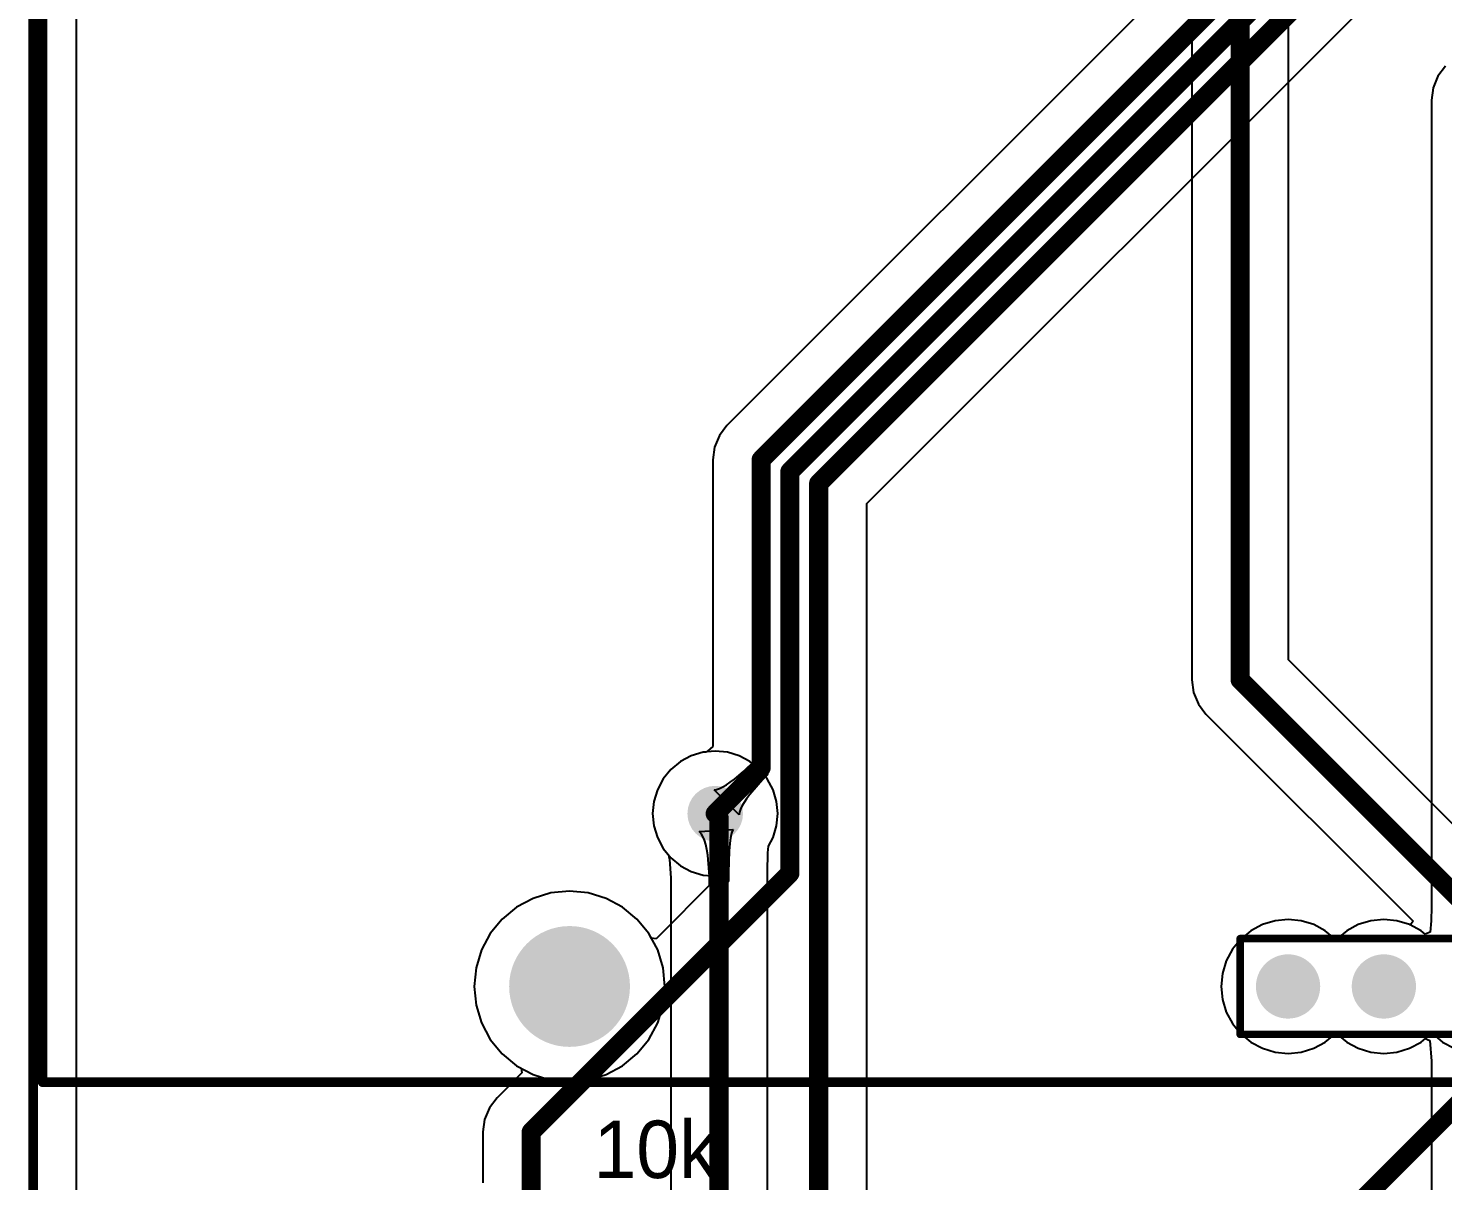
# Model space of a CAD drawing. Header units: millimetres. Extents: x 0 to 190, y 0 to 100.
# Drawn here: x -0.13 to 37.37, y 33.2 to 63.76 of the extents above; entities that cross this region are included whole.
import ezdxf

# ---------------------------------------------------------------- set-up
doc = ezdxf.new("R2010")
doc.units = ezdxf.units.MM
for name, color, linetype in [('BottomLayer', 5, 'Continuous'), ('BottomSolder', 6, 'Continuous'), ('KeepOutLayer', 6, 'Continuous'), ('Mechanical1', 6, 'Continuous'), ('MultiLayer', 9, 'Continuous'), ('PadHoleLayer', 156, 'Continuous'), ('TopLayer', 1, 'Continuous'), ('TopOverlay', 2, 'Continuous'), ('TopSolder', 216, 'Continuous'), ('ViaHoleLayer', 16, 'Continuous')]:
    doc.layers.add(name, color=color, linetype=linetype)

msp = doc.modelspace()

# ---------------------------------------------------------------- hatches: boundary and pattern name
at = {"layer": 'BottomLayer'}
h = msp.add_hatch(color=5, dxfattribs=at)
edge = h.paths.add_edge_path()
edge.add_arc((18.086, 42.936), 0.635, 0, 360)
h = msp.add_hatch(color=5, dxfattribs=at)
edge = h.paths.add_edge_path()
edge.add_arc((14.224, 38.354), 1.5, 0, 360)
h = msp.add_hatch(color=5, dxfattribs=at)
edge = h.paths.add_edge_path()
edge.add_arc((33.274, 38.354), 0.75, 0, 360)
h = msp.add_hatch(color=5, dxfattribs=at)
edge = h.paths.add_edge_path()
edge.add_arc((35.814, 38.354), 0.75, 0, 360)
at = {"layer": 'BottomSolder'}
h = msp.add_hatch(color=6, dxfattribs=at)
edge = h.paths.add_edge_path()
edge.add_arc((18.086, 42.936), 0.737, 0, 360)
h = msp.add_hatch(color=6, dxfattribs=at)
edge = h.paths.add_edge_path()
edge.add_arc((14.224, 38.354), 1.602, 0, 360)
h = msp.add_hatch(color=6, dxfattribs=at)
edge = h.paths.add_edge_path()
edge.add_arc((33.274, 38.354), 0.852, 0, 360)
h = msp.add_hatch(color=6, dxfattribs=at)
edge = h.paths.add_edge_path()
edge.add_arc((35.814, 38.354), 0.852, 0, 360)
at = {"layer": 'MultiLayer'}
h = msp.add_hatch(color=9, dxfattribs=at)
edge = h.paths.add_edge_path()
edge.add_arc((33.274, 38.354), 0.75, 0, 360)
h = msp.add_hatch(color=9, dxfattribs=at)
edge = h.paths.add_edge_path()
edge.add_arc((35.814, 38.354), 0.75, 0, 360)
at = {"layer": 'PadHoleLayer'}
h = msp.add_hatch(color=156, dxfattribs=at)
edge = h.paths.add_edge_path()
edge.add_arc((33.274, 38.354), 0.45, 0, 360)
h = msp.add_hatch(color=156, dxfattribs=at)
edge = h.paths.add_edge_path()
edge.add_arc((35.814, 38.354), 0.45, 0, 360)
at = {"layer": 'TopLayer'}
h = msp.add_hatch(color=1, dxfattribs=at)
edge = h.paths.add_edge_path()
edge.add_arc((18.086, 42.936), 0.635, 0, 360)
h = msp.add_hatch(color=1, dxfattribs=at)
edge = h.paths.add_edge_path()
edge.add_arc((14.224, 38.354), 1.5, 0, 360)
h = msp.add_hatch(color=1, dxfattribs=at)
edge = h.paths.add_edge_path()
edge.add_arc((33.274, 38.354), 0.75, 0, 360)
h = msp.add_hatch(color=1, dxfattribs=at)
edge = h.paths.add_edge_path()
edge.add_arc((35.814, 38.354), 0.75, 0, 360)
at = {"layer": 'TopSolder'}
h = msp.add_hatch(color=216, dxfattribs=at)
edge = h.paths.add_edge_path()
edge.add_arc((18.086, 42.936), 0.737, 0, 360)
h = msp.add_hatch(color=216, dxfattribs=at)
edge = h.paths.add_edge_path()
edge.add_arc((14.224, 38.354), 1.602, 0, 360)
h = msp.add_hatch(color=216, dxfattribs=at)
edge = h.paths.add_edge_path()
edge.add_arc((33.274, 38.354), 0.852, 0, 360)
h = msp.add_hatch(color=216, dxfattribs=at)
edge = h.paths.add_edge_path()
edge.add_arc((35.814, 38.354), 0.852, 0, 360)
at = {"layer": 'ViaHoleLayer'}
h = msp.add_hatch(color=16, dxfattribs=at)
edge = h.paths.add_edge_path()
edge.add_arc((18.086, 42.936), 0.356, 0, 360)
h = msp.add_hatch(color=16, dxfattribs=at)
edge = h.paths.add_edge_path()
edge.add_arc((14.224, 38.354), 1.5, 0, 360)

# ---------------------------------------------------------------- linework, layer by layer
at = {"layer": 'BottomLayer'}
for p, q in [((1.153, 1.175), (1.153, 98.923)), ((22.109, 51.158), (42.568, 71.617)), ((33.263, 68.091), (18.398, 53.226)), ((37.448, 62.755), (37.245, 62.489)), ((37.245, 62.489), (37.117, 62.181)), ((37.117, 62.181), (37.073, 61.849)), ((37.073, 61.849), (37.073, 40.469)), ((18.195, 52.961), (18.067, 52.652)), ((18.398, 53.226), (18.195, 52.961)), ((18.067, 52.652), (18.023, 52.32)), ((18.023, 52.32), (18.023, 44.712)), ((22.109, 32.611), (22.109, 51.158)), ((17.953, 44.652), (17.889, 44.603)), ((18.023, 44.712), (17.953, 44.652)), ((17.164, 44.315), (16.913, 44.109)), ((17.451, 44.468), (17.164, 44.315)), ((17.762, 44.563), (17.451, 44.468)), ((17.839, 44.57), (17.762, 44.563)), ((17.889, 44.603), (17.839, 44.57)), ((18.842, 44.063), (19.124, 44.333)), ((19.124, 44.333), (19.484, 43.974)), ((16.913, 44.109), (16.707, 43.857)), ((18.594, 43.852), (18.842, 44.063)), ((19.484, 43.974), (19.341, 43.829)), ((16.553, 43.57), (16.459, 43.259)), ((16.707, 43.857), (16.553, 43.57)), ((18.056, 43.57), (18.124, 43.58)), ((18.72, 42.905), (18.056, 43.57)), ((18.124, 43.58), (18.201, 43.605)), ((18.201, 43.605), (18.287, 43.645)), ((18.287, 43.645), (18.381, 43.699)), ((18.381, 43.699), (18.483, 43.768)), ((18.483, 43.768), (18.594, 43.852)), ((19.341, 43.829), (19.002, 43.444)), ((16.459, 43.259), (16.427, 42.936)), ((18.795, 43.136), (18.756, 43.051)), ((18.85, 43.23), (18.795, 43.136)), ((18.919, 43.333), (18.85, 43.23)), ((19.002, 43.444), (18.919, 43.333)), ((16.427, 42.936), (16.459, 42.612)), ((18.731, 42.974), (18.72, 42.905)), ((18.756, 43.051), (18.731, 42.974)), ((16.459, 42.612), (16.553, 42.301)), ((16.553, 42.301), (16.707, 42.014)), ((16.707, 42.014), (16.913, 41.762)), ((16.913, 41.762), (17.164, 41.556)), ((17.164, 41.556), (17.451, 41.403)), ((17.451, 41.403), (17.762, 41.308)), ((17.762, 41.308), (18.003, 41.285)), ((18.003, 41.285), (18.051, 41.152)), ((14.224, 40.882), (13.731, 40.834)), ((14.717, 40.834), (14.224, 40.882)), ((18.051, 41.152), (16.517, 39.618)), ((13.257, 40.69), (12.819, 40.456)), ((13.731, 40.834), (13.257, 40.69)), ((15.191, 40.69), (14.717, 40.834)), ((15.629, 40.456), (15.191, 40.69)), ((12.436, 40.142), (12.122, 39.759)), ((12.819, 40.456), (12.436, 40.142)), ((16.012, 40.142), (15.629, 40.456)), ((16.326, 39.759), (16.012, 40.142)), ((33.274, 40.129), (32.928, 40.094)), ((33.62, 40.094), (33.274, 40.129)), ((35.814, 40.129), (35.468, 40.094)), ((36.16, 40.094), (35.814, 40.129)), ((37.073, 40.469), (37.065, 40.096)), ((12.122, 39.759), (11.888, 39.321)), ((16.391, 39.637), (16.326, 39.759)), ((32.288, 39.829), (32.019, 39.609)), ((32.595, 39.993), (32.288, 39.829)), ((32.928, 40.094), (32.595, 39.993)), ((33.953, 39.993), (33.62, 40.094)), ((34.26, 39.829), (33.953, 39.993)), ((34.449, 39.674), (34.26, 39.829)), ((34.828, 39.829), (34.639, 39.674)), ((35.135, 39.993), (34.828, 39.829)), ((35.468, 40.094), (35.135, 39.993)), ((36.493, 39.993), (36.16, 40.094)), ((36.8, 39.829), (36.493, 39.993)), ((36.911, 39.739), (36.8, 39.829)), ((37.042, 39.795), (36.911, 39.739)), ((37.065, 40.096), (37.042, 39.795)), ((16.517, 39.618), (16.391, 39.637)), ((32.019, 39.609), (31.799, 39.34)), ((34.544, 39.618), (34.449, 39.674)), ((34.639, 39.674), (34.544, 39.618)), ((11.888, 39.321), (11.744, 38.847)), ((31.635, 39.033), (31.534, 38.7)), ((31.799, 39.34), (31.635, 39.033)), ((11.744, 38.847), (11.696, 38.354)), ((31.534, 38.7), (31.499, 38.354)), ((11.696, 38.354), (11.744, 37.861)), ((31.499, 38.354), (31.534, 38.008)), ((31.534, 38.008), (31.635, 37.675)), ((11.744, 37.861), (11.888, 37.387)), ((31.635, 37.675), (31.799, 37.368)), ((11.888, 37.387), (12.122, 36.949)), ((31.799, 37.368), (32.019, 37.099)), ((12.122, 36.949), (12.436, 36.566)), ((32.019, 37.099), (32.288, 36.879)), ((32.288, 36.879), (32.595, 36.715)), ((33.953, 36.715), (34.26, 36.879)), ((34.26, 36.879), (34.449, 37.034)), ((34.449, 37.034), (34.544, 37.09)), ((34.544, 37.09), (34.639, 37.034)), ((34.639, 37.034), (34.828, 36.879)), ((34.828, 36.879), (35.135, 36.715)), ((36.493, 36.715), (36.8, 36.879)), ((36.8, 36.879), (36.989, 37.034)), ((36.989, 37.034), (37.084, 37.09)), ((37.084, 37.09), (37.179, 37.034)), ((37.179, 37.034), (37.368, 36.879)), ((37.368, 36.879), (37.675, 36.715)), ((12.436, 36.566), (12.819, 36.252)), ((32.595, 36.715), (32.928, 36.614)), ((32.928, 36.614), (33.274, 36.579)), ((33.274, 36.579), (33.62, 36.614)), ((33.62, 36.614), (33.953, 36.715)), ((35.135, 36.715), (35.468, 36.614)), ((35.468, 36.614), (35.814, 36.579)), ((35.814, 36.579), (36.16, 36.614)), ((36.16, 36.614), (36.493, 36.715)), ((12.96, 36.061), (12.302, 35.404)), ((12.819, 36.252), (12.941, 36.187)), ((12.941, 36.187), (12.96, 36.061)), ((12.302, 35.404), (12.099, 35.139)), ((12.099, 35.139), (11.971, 34.83)), ((11.971, 34.83), (11.927, 34.498)), ((11.927, 34.498), (11.927, 33.147))]:
    msp.add_line(p, q, dxfattribs=at)
at = {"layer": 'BottomLayer', "const_width": 0.508}
for points in [[(20.066, 52.005), (42.483, 74.422)], [(20.828, 51.689), (42.037, 72.898)], [(19.304, 52.32), (34.544, 67.56)], [(19.304, 44.154), (19.304, 52.32)], [(20.066, 41.356), (20.066, 52.005)], [(20.828, 30.861), (20.828, 51.689)], [(18.086, 42.936), (19.304, 44.154)], [(13.208, 34.498), (20.066, 41.356)], [(31.397, 28.857), (40.005, 37.465)], [(13.208, 30.861), (13.208, 34.498)]]:
    msp.add_lwpolyline(points, dxfattribs=at)
at = {"layer": 'BottomLayer', "const_width": 0.254}
for points in [[(19.177, 52.32, 1), (19.431, 52.32, 1)], [(19.177, 52.32, 1), (19.431, 52.32, 1)], [(19.939, 52.005, 1), (20.193, 52.005, 1)], [(19.939, 52.005, 1), (20.193, 52.005, 1)], [(20.701, 51.689, 1), (20.955, 51.689, 1)], [(20.701, 51.689, 1), (20.955, 51.689, 1)], [(19.177, 44.154, 1), (19.431, 44.154, 1)], [(19.177, 44.154, 1), (19.431, 44.154, 1)], [(17.959, 42.936, 1), (18.213, 42.936, 1)], [(19.939, 41.356, 1), (20.193, 41.356, 1)], [(19.939, 41.356, 1), (20.193, 41.356, 1)], [(13.081, 34.498, 1), (13.335, 34.498, 1)], [(13.081, 34.498, 1), (13.335, 34.498, 1)]]:
    msp.add_lwpolyline(points, format="xyb", close=True, dxfattribs=at)
at = {"layer": 'KeepOutLayer', "const_width": 0.254}
msp.add_lwpolyline([(0, 0), (0, 100.076)], dxfattribs=at)
at = {"layer": 'Mechanical1', "const_width": 0.254}
for points in [[(0.254, 37.454), (0.254, 89.154)], [(0.254, 35.814), (0.254, 37.454)], [(0.254, 35.814), (1.894, 35.814)], [(1.894, 35.814), (99.314, 35.814)]]:
    msp.add_lwpolyline(points, dxfattribs=at)
at = {"layer": 'Mechanical1', "const_width": 0.127}
for points in [[(0.191, 37.454, 1), (0.318, 37.454, 1)], [(0.191, 37.454, 1), (0.318, 37.454, 1)], [(0.191, 35.814, 1), (0.318, 35.814, 1)], [(0.191, 35.814, 1), (0.318, 35.814, 1)], [(1.83, 35.814, 1), (1.957, 35.814, 1)], [(1.83, 35.814, 1), (1.957, 35.814, 1)]]:
    msp.add_lwpolyline(points, format="xyb", close=True, dxfattribs=at)
at = {"layer": 'TopLayer'}
for p, q in [((1.153, 1.175), (1.153, 98.923)), ((30.723, 84.615), (30.723, 46.483)), ((33.285, 47.014), (33.285, 84.499)), ((40.518, 39.781), (33.285, 47.014)), ((30.723, 46.483), (30.767, 46.152)), ((30.767, 46.152), (30.895, 45.843)), ((30.895, 45.843), (31.098, 45.577)), ((31.098, 45.577), (36.59, 40.086)), ((17.164, 44.315), (16.913, 44.109)), ((17.451, 44.468), (17.164, 44.315)), ((17.762, 44.563), (17.451, 44.468)), ((18.086, 44.595), (17.762, 44.563)), ((18.41, 44.563), (18.086, 44.595)), ((18.721, 44.468), (18.41, 44.563)), ((19.008, 44.315), (18.721, 44.468)), ((19.259, 44.109), (19.008, 44.315)), ((16.913, 44.109), (16.707, 43.857)), ((19.465, 43.857), (19.259, 44.109)), ((16.553, 43.57), (16.459, 43.259)), ((16.707, 43.857), (16.553, 43.57)), ((19.619, 43.57), (19.465, 43.857)), ((19.713, 43.259), (19.619, 43.57)), ((16.459, 43.259), (16.427, 42.936)), ((19.745, 42.936), (19.713, 43.259)), ((16.427, 42.936), (16.459, 42.612)), ((19.713, 42.612), (19.745, 42.936)), ((16.459, 42.612), (16.553, 42.301)), ((17.66, 42.464), (18.559, 42.512)), ((17.712, 42.406), (17.66, 42.464)), ((17.759, 42.329), (17.712, 42.406)), ((18.517, 42.415), (18.499, 42.333)), ((18.537, 42.475), (18.517, 42.415)), ((18.559, 42.512), (18.537, 42.475)), ((19.619, 42.301), (19.713, 42.612)), ((16.553, 42.301), (16.707, 42.014)), ((16.707, 42.014), (16.847, 41.843)), ((17.799, 42.234), (17.759, 42.329)), ((17.835, 42.12), (17.799, 42.234)), ((17.865, 41.987), (17.835, 42.12)), ((18.484, 42.229), (18.46, 41.954)), ((18.499, 42.333), (18.484, 42.229)), ((19.483, 41.895), (19.499, 42.077)), ((19.499, 42.077), (19.619, 42.301)), ((16.847, 41.843), (16.858, 41.792)), ((16.858, 41.792), (16.871, 41.717)), ((16.871, 41.717), (16.906, 41.23)), ((17.889, 41.837), (17.865, 41.987)), ((17.93, 41.274), (17.889, 41.837)), ((18.46, 41.954), (18.442, 41.376)), ((19.468, 41.393), (19.483, 41.895)), ((17.933, 41.049), (17.93, 41.274)), ((18.442, 41.376), (18.441, 41.139)), ((19.468, 32.714), (19.468, 41.393)), ((14.224, 40.882), (13.731, 40.834)), ((14.717, 40.834), (14.224, 40.882)), ((16.906, 41.23), (16.906, 41.223)), ((16.906, 41.223), (16.906, 32.867)), ((18.441, 41.139), (17.933, 41.049)), ((13.257, 40.69), (12.819, 40.456)), ((13.731, 40.834), (13.257, 40.69)), ((15.191, 40.69), (14.717, 40.834)), ((15.629, 40.456), (15.191, 40.69)), ((12.436, 40.142), (12.122, 39.759)), ((12.819, 40.456), (12.436, 40.142)), ((16.012, 40.142), (15.629, 40.456)), ((16.326, 39.759), (16.012, 40.142)), ((33.274, 40.129), (32.928, 40.094)), ((33.62, 40.094), (33.274, 40.129)), ((35.814, 40.129), (35.468, 40.094)), ((36.16, 40.094), (35.814, 40.129)), ((12.122, 39.759), (11.888, 39.321)), ((16.56, 39.321), (16.326, 39.759)), ((32.288, 39.829), (32.019, 39.609)), ((32.595, 39.993), (32.288, 39.829)), ((32.928, 40.094), (32.595, 39.993)), ((33.953, 39.993), (33.62, 40.094)), ((34.26, 39.829), (33.953, 39.993)), ((34.449, 39.674), (34.26, 39.829)), ((34.828, 39.829), (34.639, 39.674)), ((35.135, 39.993), (34.828, 39.829)), ((35.468, 40.094), (35.135, 39.993)), ((36.493, 39.993), (36.16, 40.094)), ((36.513, 39.983), (36.493, 39.993)), ((36.59, 40.086), (36.513, 39.983)), ((32.019, 39.609), (31.799, 39.34)), ((34.544, 39.618), (34.449, 39.674)), ((34.639, 39.674), (34.544, 39.618)), ((11.888, 39.321), (11.744, 38.847)), ((16.704, 38.847), (16.56, 39.321)), ((31.635, 39.033), (31.534, 38.7)), ((31.799, 39.34), (31.635, 39.033)), ((11.744, 38.847), (11.696, 38.354)), ((16.752, 38.354), (16.704, 38.847)), ((31.534, 38.7), (31.499, 38.354)), ((11.696, 38.354), (11.744, 37.861)), ((16.704, 37.861), (16.752, 38.354)), ((31.499, 38.354), (31.534, 38.008)), ((31.534, 38.008), (31.635, 37.675)), ((11.744, 37.861), (11.888, 37.387)), ((16.56, 37.387), (16.704, 37.861)), ((31.635, 37.675), (31.799, 37.368)), ((11.888, 37.387), (12.122, 36.949)), ((16.326, 36.949), (16.56, 37.387)), ((31.799, 37.368), (32.019, 37.099)), ((12.122, 36.949), (12.436, 36.566)), ((16.012, 36.566), (16.326, 36.949)), ((32.019, 37.099), (32.288, 36.879)), ((32.288, 36.879), (32.595, 36.715)), ((33.953, 36.715), (34.26, 36.879)), ((34.26, 36.879), (34.449, 37.034)), ((34.449, 37.034), (34.544, 37.09)), ((34.544, 37.09), (34.639, 37.034)), ((34.639, 37.034), (34.828, 36.879)), ((34.828, 36.879), (35.135, 36.715)), ((36.493, 36.715), (36.8, 36.879)), ((36.8, 36.879), (36.913, 36.971)), ((36.913, 36.971), (37.03, 36.922)), ((37.03, 36.922), (37.073, 36.372)), ((12.436, 36.566), (12.819, 36.252)), ((15.629, 36.252), (16.012, 36.566)), ((32.595, 36.715), (32.928, 36.614)), ((32.928, 36.614), (33.274, 36.579)), ((33.274, 36.579), (33.62, 36.614)), ((33.62, 36.614), (33.953, 36.715)), ((35.135, 36.715), (35.468, 36.614)), ((35.468, 36.614), (35.814, 36.579)), ((35.814, 36.579), (36.16, 36.614)), ((36.16, 36.614), (36.493, 36.715)), ((12.819, 36.252), (13.257, 36.018)), ((13.257, 36.018), (13.731, 35.874)), ((14.717, 35.874), (15.191, 36.018)), ((15.191, 36.018), (15.629, 36.252)), ((37.073, 36.372), (37.073, 36.355)), ((37.073, 36.355), (37.073, 32.639)), ((13.731, 35.874), (14.224, 35.826)), ((14.224, 35.826), (14.717, 35.874))]:
    msp.add_line(p, q, dxfattribs=at)
at = {"layer": 'TopLayer', "const_width": 0.508}
for points in [[(32.004, 46.483), (32.004, 86.614)], [(32.004, 46.483), (39.612, 38.875)], [(18.086, 42.936), (18.187, 42.835)], [(18.187, 30.962), (18.187, 42.835)]]:
    msp.add_lwpolyline(points, dxfattribs=at)
at = {"layer": 'TopLayer', "const_width": 0.254}
for points in [[(31.877, 46.483, 1), (32.131, 46.483, 1)], [(31.877, 46.483, 1), (32.131, 46.483, 1)], [(17.959, 42.936, 1), (18.213, 42.936, 1)], [(18.06, 42.835, 1), (18.314, 42.835, 1)], [(18.06, 42.835, 1), (18.314, 42.835, 1)]]:
    msp.add_lwpolyline(points, format="xyb", close=True, dxfattribs=at)
at = {"layer": 'TopOverlay', "const_width": 0.2}
for points in [[(32.004, 37.084), (32.004, 39.624)], [(32.004, 39.624), (47.244, 39.624)], [(32.004, 37.084), (47.244, 37.084)]]:
    msp.add_lwpolyline(points, dxfattribs=at)
at = {"layer": 'TopOverlay', "const_width": 0.1}
for points in [[(31.954, 39.624, 1), (32.054, 39.624, 1)], [(31.954, 39.624, 1), (32.054, 39.624, 1)], [(31.954, 37.084, 1), (32.054, 37.084, 1)], [(31.954, 37.084, 1), (32.054, 37.084, 1)]]:
    msp.add_lwpolyline(points, format="xyb", close=True, dxfattribs=at)

# ---------------------------------------------------------------- texts
at = {"layer": 'TopOverlay'}
msp.add_text('10k', height=1.524, dxfattribs=at).set_placement((14.86, 33.274))

doc.saveas('drawing.dxf')
